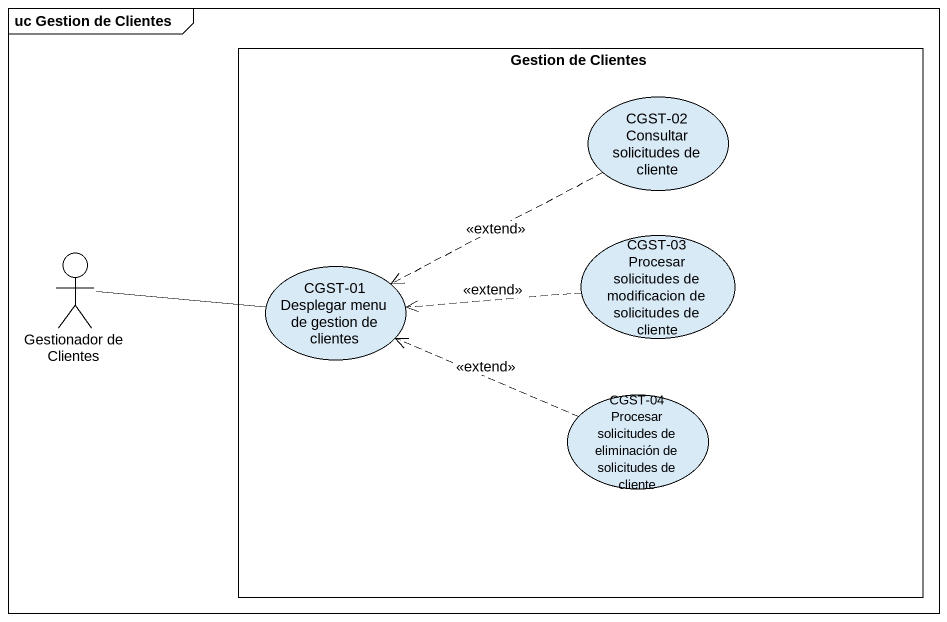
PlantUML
@startuml
mainframe uc Gestion de Clientes
rectangle "Gestion de Clientes" as Gestion_de_Clientes {
  usecase "CGST-02 Consultar solicitudes de cliente" as CGST_02_Consultar
  usecase "CGST-03 Procesar solicitudes de modificacion de solicitudes de cliente" as CGST_03_Procesar
  usecase "CGST-01 Desplegar menu de gestion de clientes" as CGST_01_Desplegar_menu_de
  usecase "CGST-04 Procesar solicitudes de eliminación de solicitudes de cliente" as CGST_04_Procesar
}
actor "Gestionador de Clientes" as Gestionador_de_Clientes
CGST_02_Consultar .left.> CGST_01_Desplegar_menu_de : <<extend>>
Gestionador_de_Clientes -right- CGST_01_Desplegar_menu_de
CGST_03_Procesar .left.> CGST_01_Desplegar_menu_de : <<extend>>
CGST_04_Procesar .left.> CGST_01_Desplegar_menu_de : <<extend>>
@enduml
